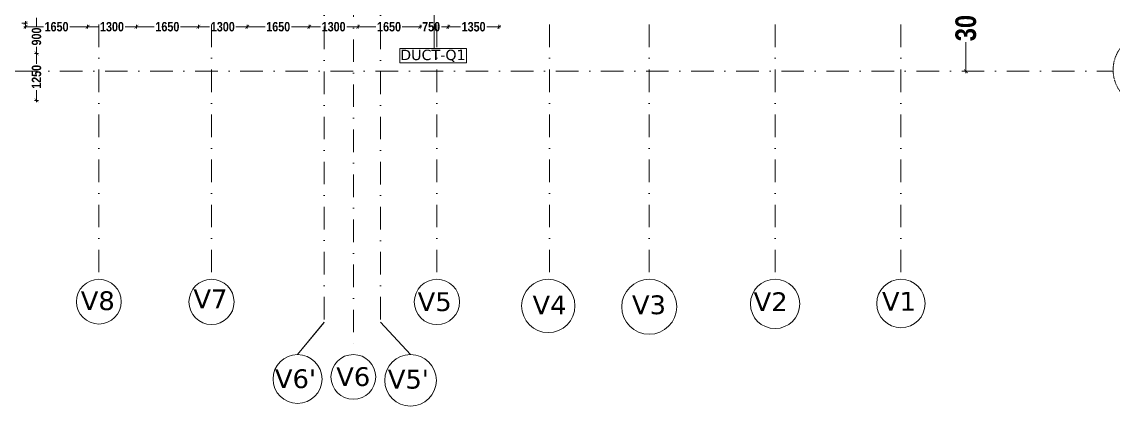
# Model space of a CAD drawing. Header units: millimetres. Extents: x -3092162 to 4513894, y -12317808 to 1849994.
# Drawn here: x -396384 to -367335, y -5896002 to -5885765 of the extents above; entities that cross this region are included whole.
import ezdxf

# ---------------------------------------------------------------- set-up
doc = ezdxf.new("R2010")
doc.units = ezdxf.units.MM
doc.header["$LTSCALE"] = 2
doc.header["$MEASUREMENT"] = 0
doc.linetypes.add('DASHDOT', pattern=[1, 0.5, -0.25, 0, -0.25])
for name, color, linetype, lineweight in [('D DIM', 250, 'Continuous', 9), ('GRID', 251, 'DASHDOT', 5), ('ST TEXT', 251, 'DASHDOT', 5)]:
    doc.layers.add(name, color=color, linetype=linetype, lineweight=lineweight)
doc.layers.add('duct text', color=7, linetype='Continuous', lineweight=5, true_color=0x30182a)
doc.styles.add('COLOUMNN DIM', font='ARIALNB.TTF', dxfattribs={"height": 550})
doc.styles.add('door', font='arial.ttf', dxfattribs={"height": 70})
doc.styles.add('INNER DIM', font='ARIALNB.TTF', dxfattribs={"height": 250})
doc.styles.add('style2', font='verdana.ttf')
doc.dimstyles.new('DOOR', dxfattribs={"dimtxt": 100, "dimasz": 100, "dimexe": 25, "dimexo": 50, "dimgap": 25, "dimtad": 0, "dimtih": 1, "dimtoh": 1, "dimdec": 0, "dimzin": 3, "dimdsep": 46, "dimtxsty": 'door', "dimblk": 'OBLIQUE', "dimcen": 200, "dimclrd": 256, "dimclre": 256, "dimclrt": 256, "dimadec": 0, "dimazin": 0, "dimtfac": 1, "dimtdec": 0, "dimtofl": 0, "dimtmove": 2, "dimatfit": 3, "dimfxl": 300, "dimfxlon": 1, "dimfrac": 1, "dimtolj": 1, "dimtzin": 0, "dimlwd": -1, "dimlwe": -1, "dimarcsym": 0})

# ---------------------------------------------------------------- blocks, each defined once
blk = doc.blocks.new('_Oblique')
at = {"color": 0, "linetype": 'ByBlock', "lineweight": -2}
blk.add_line((-0.5, -0.5), (0.5, 0.5), dxfattribs=at)
blk = doc.blocks.new('_ArchTick')
at = {"color": 0, "linetype": 'ByBlock', "const_width": 0.15}
blk.add_lwpolyline([(-0.5, -0.5), (0.5, 0.5)], dxfattribs=at)

msp = doc.modelspace()

# ---------------------------------------------------------------- linework, layer by layer
at = {"layer": 'D DIM', "ltscale": 100}
for p, q in [((-395992.9, -5885656.2), (-395992.9, -5885878.8)), ((-396234.8, -5885796.5), (-396383.2, -5885796.5)), ((-396334.4, -5885896.5), (-395809.6, -5885896.5)), ((-396284.8, -5885746.5), (-396284.8, -5885846.5)), ((-396284.4, -5885846.5), (-396284.4, -5885946.5)), ((-394584.4, -5885896.5), (-395109.2, -5885896.5)), ((-394684.4, -5885896.5), (-394334.6, -5885896.5)), ((-394634.4, -5885846.5), (-394634.4, -5885946.5)), ((-394634.4, -5885846.5), (-394634.4, -5885946.5)), ((-393284.4, -5885896.5), (-393634.2, -5885896.5)), ((-393384.4, -5885896.5), (-392859.6, -5885896.5)), ((-393334.4, -5885846.5), (-393334.4, -5885946.5)), ((-393334.4, -5885846.5), (-393334.4, -5885946.5)), ((-391634.4, -5885896.5), (-392159.2, -5885896.5)), ((-391734.4, -5885896.5), (-391384.6, -5885896.5)), ((-391684.4, -5885846.5), (-391684.4, -5885946.5)), ((-391684.4, -5885846.5), (-391684.4, -5885946.5)), ((-390334.4, -5885896.5), (-390684.2, -5885896.5)), ((-390434.4, -5885896.5), (-389909.6, -5885896.5)), ((-390384.4, -5885846.5), (-390384.4, -5885946.5)), ((-390384.4, -5885846.5), (-390384.4, -5885946.5)), ((-388684.4, -5885896.5), (-389209.2, -5885896.5)), ((-388784.4, -5885896.5), (-388434.4, -5885896.5)), ((-388734.4, -5885846.5), (-388734.4, -5885946.5)), ((-388734.4, -5885846.5), (-388734.4, -5885946.5)), ((-387383.9, -5885896.5), (-387733.9, -5885896.5)), ((-387483.9, -5885896.5), (-386959.1, -5885896.5)), ((-387433.9, -5885846.5), (-387433.9, -5885946.5)), ((-387433.9, -5885846.5), (-387433.9, -5885946.5)), ((-385733.9, -5885896.5), (-386258.7, -5885896.5)), ((-385834.3, -5885896.5), (-385765.4, -5885896.5)), ((-385784.3, -5885846.5), (-385784.3, -5885946.5)), ((-385783.9, -5885846.5), (-385783.9, -5885946.5)), ((-384984.3, -5885896.5), (-385213.6, -5885896.5)), ((-385083.5, -5885897.3), (-384708.9, -5885897.3)), ((-385034.3, -5885846.5), (-385034.3, -5885946.5)), ((-385033.5, -5885847.3), (-385033.5, -5885947.3)), ((-383633.9, -5885897.3), (-384008.5, -5885897.3)), ((-383683.9, -5885847.3), (-383683.9, -5885947.3)), ((-395992.9, -5886656.2), (-395992.9, -5886433.6)), ((-395992.9, -5886556.2), (-395992.9, -5886881)), ((-371255, -5887131.2), (-371255, -5886304.8)), ((-396042.9, -5886606.2), (-395942.9, -5886606.2)), ((-396042.9, -5886606.2), (-395942.9, -5886606.2)), ((-371305, -5887081.2), (-371205, -5887081.2)), ((-395992.9, -5887906.2), (-395992.9, -5887581.4)), ((-396042.9, -5887856.2), (-395942.9, -5887856.2))]:
    msp.add_line(p, q, dxfattribs=at)
at = {"layer": 'duct text', "ltscale": 0.1}
msp.add_lwpolyline([(-386321.4, -5886473.7), (-384551.6, -5886473.7), (-384551.6, -5886859.9), (-386321.4, -5886859.9)], close=True, dxfattribs=at)
at = {"layer": 'GRID', "color": 5, "ltscale": 600}
for p, q in [((-387559.7, -5805825.2), (-387559.7, -5894627.3)), ((-388334.3, -5806685.7), (-388334.3, -5893769.1)), ((-386834.7, -5806686.7), (-386834.7, -5893768.1)), ((-394334.3, -5807829.3), (-394334.3, -5892623.2)), ((-391334.3, -5807829.3), (-391334.3, -5892623.2)), ((-385334.3, -5807829.3), (-385334.3, -5892623.2)), ((-382334.3, -5807829.3), (-382334.3, -5892623.2)), ((-379684.3, -5807829.3), (-379684.3, -5892623.2)), ((-376334.3, -5807829.3), (-376334.3, -5892623.2)), ((-372984.3, -5807829.3), (-372984.3, -5892623.2))]:
    msp.add_line(p, q, dxfattribs=at)
at = {"layer": 'GRID', "color": 6, "ltscale": 600}
msp.add_line((-460174.2, -5887081.2), (-367334.7, -5887081.2), dxfattribs=at)
at = {"layer": 'GRID', "ltscale": 1200}
for p, q in [((-388334.3, -5893766.8), (-389045.2, -5894627.3)), ((-388334.3, -5893769.1), (-389045.2, -5894629.6)), ((-386834.7, -5893765.8), (-386037.8, -5894627.3)), ((-386834.7, -5893768.1), (-386037.8, -5894629.6))]:
    msp.add_line(p, q, dxfattribs=at)
at = {"layer": 'ST TEXT', "ltscale": 0.1}
msp.add_circle((-366356.8, -5887044.3), 978.4, dxfattribs=at)
at = {"layer": 'ST TEXT', "linetype": 'ByBlock', "ltscale": 1200}
for centre, radius in [((-394333.9, -5893218.7), 595.5), ((-391334.3, -5893224.3), 601.1), ((-385334.3, -5893225.8), 602.6), ((-382370.9, -5893331.9), 709.7), ((-379684.3, -5893354.8), 731.7), ((-376334.3, -5893279.2), 656), ((-372984.3, -5893268.2), 645), ((-389045.2, -5895278.6), 651.4), ((-387559.3, -5895222.5), 595.3), ((-386037.8, -5895314.6), 687.4)]:
    msp.add_circle(centre, radius, dxfattribs=at)

# ---------------------------------------------------------------- block references
at = {"layer": 'D DIM', "ltscale": 100, "xscale": 100, "yscale": 100, "zscale": 100}
for p in [(-396284.8, -5885796.5), (-394634.4, -5885896.5), (-393334.4, -5885896.5), (-391684.4, -5885896.5), (-390384.4, -5885896.5), (-388734.4, -5885896.5), (-387433.9, -5885896.5), (-385783.9, -5885896.5), (-385034.3, -5885896.5), (-383683.9, -5885897.3)]:
    msp.add_blockref('_ArchTick', p, dxfattribs=at)
for p, rotation in [((-396284.4, -5885896.5), 180), ((-394634.4, -5885896.5), 180), ((-393334.4, -5885896.5), 180), ((-391684.4, -5885896.5), 180), ((-390384.4, -5885896.5), 180), ((-388734.4, -5885896.5), 180), ((-387433.9, -5885896.5), 180), ((-385784.3, -5885896.5), 180), ((-385033.5, -5885897.3), 180), ((-395992.9, -5886606.2), 90), ((-395992.9, -5886606.2), 270), ((-371255, -5887081.2), 270), ((-395992.9, -5887856.2), 270)]:
    msp.add_blockref('_ArchTick', p, dxfattribs=dict(at, rotation=rotation))

# ---------------------------------------------------------------- texts
at = {"layer": 'D DIM', "ltscale": 100, "attachment_point": 5, "rotation": 90}
for s, insert, char_height, style in [('\\A1;3000', (-371255, -5885581.2), 550, 'COLOUMNN DIM'), ('\\A1;900', (-395992.9, -5886156.2), 250, 'INNER DIM'), ('\\A1;1250', (-395992.9, -5887231.2), 250, 'INNER DIM')]:
    msp.add_mtext(s, dxfattribs=dict(at, insert=insert, char_height=char_height, style=style))
at = {"layer": 'D DIM', "ltscale": 100, "char_height": 250, "attachment_point": 5, "style": 'INNER DIM'}
for s, insert in [('\\A1;1650', (-395459.4, -5885896.5)), ('\\A1;1300', (-393984.4, -5885896.5)), ('\\A1;1650', (-392509.4, -5885896.5)), ('\\A1;1300', (-391034.4, -5885896.5)), ('\\A1;1650', (-389559.4, -5885896.5)), ('\\A1;1300', (-388084.2, -5885896.5)), ('\\A1;1650', (-386608.9, -5885896.5)), ('\\A1;750', (-385489.5, -5885896.5)), ('\\A1;1350', (-384358.7, -5885897.3))]:
    msp.add_mtext(s, dxfattribs=dict(at, insert=insert))
at = {"layer": 'duct text', "ltscale": 0.1, "insert": (-385442.6, -5886670.3), "char_height": 276.639, "width": 1547.237, "attachment_point": 5, "style": 'style2'}
msp.add_mtext('\\pt3043;DUCT-Q1', dxfattribs=at)
at = {"layer": 'ST TEXT', "lineweight": 50, "style": 'style2'}
for s, p in [('V8', (-394815.3, -5893442.5)), ('V7', (-391816.7, -5893393.6)), ('V5', (-385848.2, -5893467.3)), ('V2', (-376905.9, -5893469.1)), ('V1', (-373489.6, -5893457.8)), ('V4', (-382790.6, -5893555)), ('V3', (-380144, -5893551.7)), ('V6', (-388016, -5895463.9)), ("V6'", (-389647.5, -5895520.1)), ("V5'", (-386641.8, -5895533.2))]:
    msp.add_text(s, height=500, dxfattribs=at).set_placement(p)

# ---------------------------------------------------------------- leaders
at = {"layer": 'duct text', "ltscale": 0.1}
msp.add_leader([(-385409.3, -5884842), (-385409.3, -5886474.8), (-385409.3, -5884842)], dimstyle='DOOR', dxfattribs=at)

doc.saveas('drawing.dxf')
